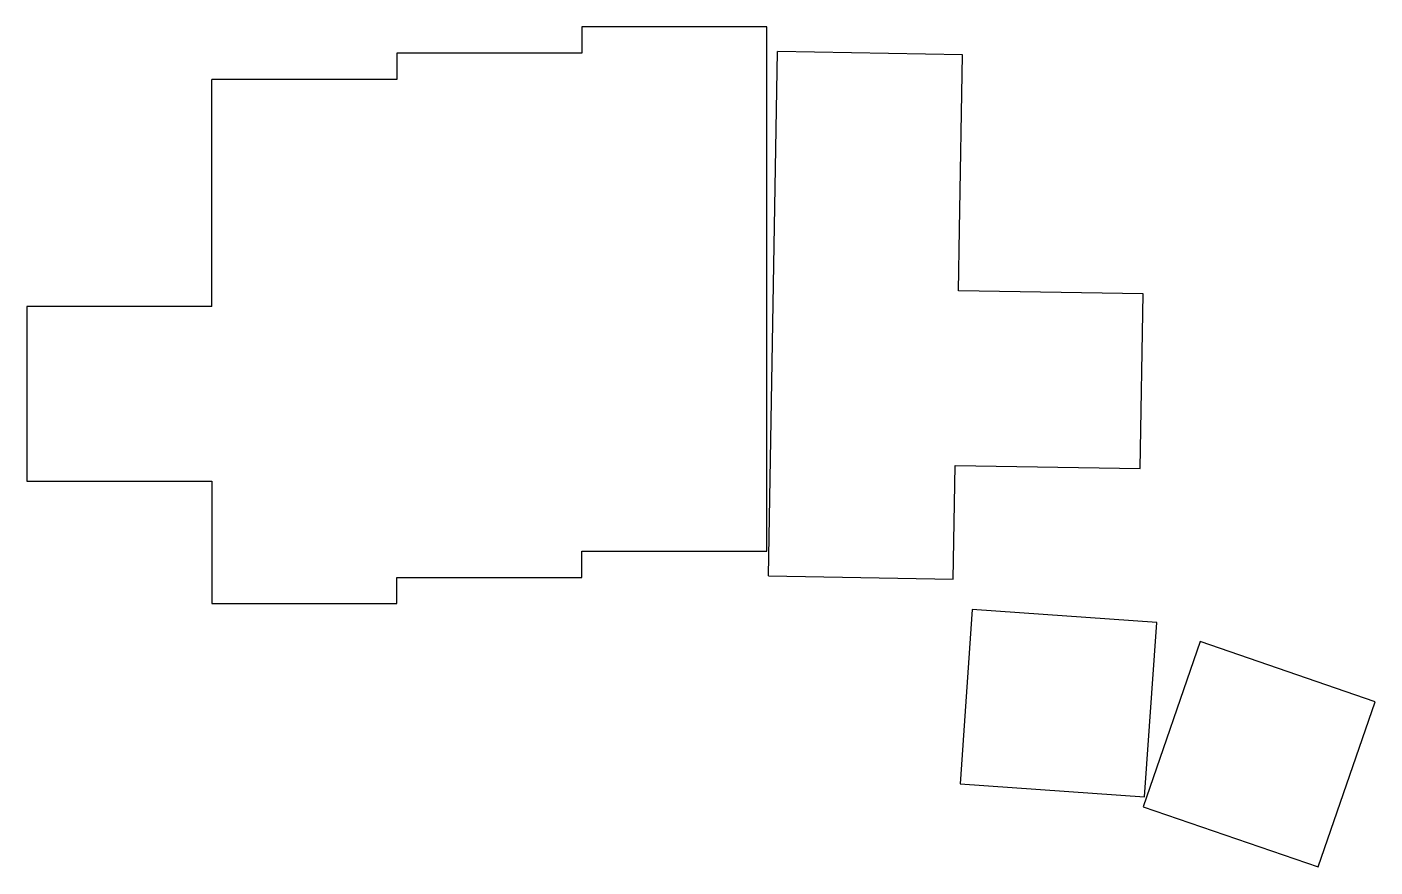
# Model space of a CAD drawing. Header units: millimetres. Extents: x 151 to 282, y -199 to -117.
import ezdxf

# ---------------------------------------------------------------- set-up
doc = ezdxf.new("R2010")
doc.units = ezdxf.units.MM

msp = doc.modelspace()

# ---------------------------------------------------------------- linework, layer by layer
for p, q in [((223, -117.3), (205, -117.3)), ((205, -117.3), (205, -119.85)), ((223, -168.3), (223, -117.3)), ((205, -119.85), (187, -119.85)), ((187, -119.85), (187, -122.4)), ((223.15, -170.69), (224.04, -119.7)), ((242.04, -120.01), (224.04, -119.7)), ((241.74, -137.01), (242.04, -120.01)), ((169, -144.5), (169, -122.4)), ((187, -122.4), (169, -122.4)), ((241.64, -142.96), (241.74, -137.01)), ((259.64, -143.27), (241.64, -142.96)), ((259.34, -160.27), (259.64, -143.27)), ((169, -144.5), (151, -144.5)), ((151, -144.5), (151, -161.5)), ((241.15, -171.01), (241.34, -159.96)), ((241.34, -159.96), (259.34, -160.27)), ((151, -161.5), (169, -161.5)), ((169, -161.5), (169, -173.4)), ((205, -170.85), (205, -168.3)), ((205, -168.3), (223, -168.3)), ((187, -173.4), (187, -170.85)), ((187, -170.85), (205, -170.85)), ((223.15, -170.69), (241.15, -171.01)), ((169, -173.4), (187, -173.4)), ((243, -173.98), (241.81, -190.94)), ((260.95, -175.23), (243, -173.98)), ((259.77, -192.19), (260.95, -175.23)), ((265.17, -177.09), (259.64, -193.16)), ((282.19, -182.95), (265.17, -177.09)), ((276.66, -199.02), (282.19, -182.95)), ((241.81, -190.94), (259.77, -192.19)), ((259.64, -193.16), (276.66, -199.02))]:
    msp.add_line(p, q)

doc.saveas('drawing.dxf')
